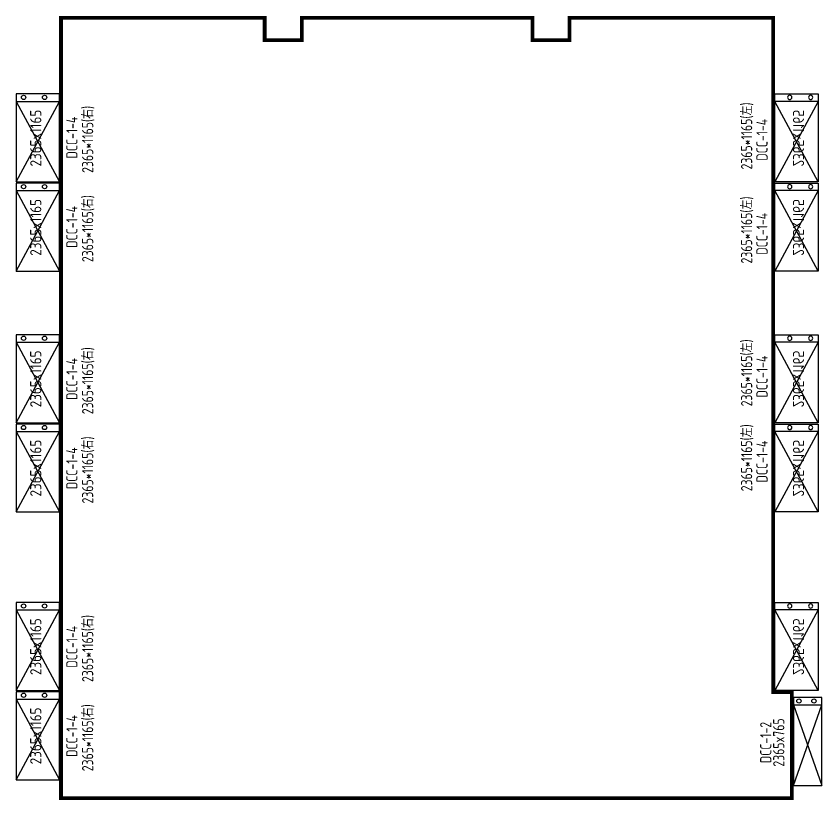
# Model space of a CAD drawing. Extents: x 14730 to 454070, y 45130 to 157087.
# Drawn here: x 108018 to 129683, y 51075 to 72150 of the extents above; entities that cross this region are included whole.
import ezdxf
from ezdxf.enums import TextEntityAlignment as Align

# ---------------------------------------------------------------- set-up
doc = ezdxf.new("R2010")
doc.units = 0
doc.header["$LTSCALE"] = 50
doc.header["$MEASUREMENT"] = 0
doc.layers.add('DCC-Size', color=4, linetype='Continuous')
doc.layers.add('X-HL-CR-F1-EQP-02-01$0$0-DCC', color=30, linetype='Continuous')
doc.styles.get("Standard").update_dxf_attribs({"font": 'gbenor.shx', "bigfont": 'gbcbig.shx'})
doc.styles.add('X-HL-CR-F1-EQP-02-01$0$EDRI-COM', font='tssdeng.shx', dxfattribs={"width": 0.8, "bigfont": 'hztxt.shx'})
doc.styles.add('X-HLP2-CR-F2-LAY-KEQP-02-002$0$X-HL-CR-F1-EQP-02-01$0$EDRI-COM', font='tssdeng.shx', dxfattribs={"width": 0.8, "bigfont": 'hztxt.shx'})

# ---------------------------------------------------------------- blocks, each defined once
blk = doc.blocks.new('DCC-2408')
at = {"layer": 'X-HL-CR-F1-EQP-02-01$0$0-DCC', "transparency": 33554687}
for p, q in [((-382, 1083), (383, -1084)), ((-382, -1082), (383, 1083)), ((-382, 1083), (383, 1083))]:
    blk.add_line(p, q, dxfattribs=at)
blk.add_lwpolyline([(383, -1082), (383, 1283), (-382, 1283), (-382, -1082)], close=True, dxfattribs=at)
for centre in [(-235, 1188), (169, 1188)]:
    blk.add_circle(centre, 57, dxfattribs=at)
blk = doc.blocks.new('2365_1165')
at = {"layer": 'X-HL-CR-F1-EQP-02-01$0$0-DCC', "transparency": 33554687}
for p, q in [((1082, 582), (-1082, -582)), ((-1082, 582), (1082, -582)), ((1082, 582), (1082, -582))]:
    blk.add_line(p, q, dxfattribs=at)
blk.add_lwpolyline([(1282, 582), (-1082, 582), (-1082, -582), (1282, -582)], close=True, dxfattribs=at)
for centre in [(1188, 382), (1188, -182)]:
    blk.add_circle(centre, 57, dxfattribs=at)
blk.add_text('2365x1165', height=300, dxfattribs=at).set_placement((-668, -95))

msp = doc.modelspace()

# ---------------------------------------------------------------- linework, layer by layer
at = {"transparency": 33554687, "const_width": 100}
msp.add_lwpolyline([(109225, 51125), (128875, 51125), (128875, 53975), (128375, 53975), (128375, 72100), (122900, 72100), (122900, 71500), (121900, 71500), (121900, 72100), (115700, 72100), (115700, 71500), (114700, 71500), (114700, 72100), (109225, 72100)], close=True, dxfattribs=at)

# ---------------------------------------------------------------- block references
at = {"transparency": 33554687, "rotation": 90}
for p in [(108600, 68775), (108600, 66375), (108600, 62300), (108600, 59900), (108600, 55100), (108600, 52700)]:
    msp.add_blockref('2365_1165', p, dxfattribs=at)
at = {"transparency": 33554687, "xscale": -1, "rotation": 270}
for p in [(129000, 68775), (129000, 66375), (129000, 62300), (129000, 59900), (129000, 55100)]:
    msp.add_blockref('2365_1165', p, dxfattribs=at)
at = {"transparency": 33554687}
msp.add_blockref('DCC-2408', (129300, 52545), dxfattribs=at)

# ---------------------------------------------------------------- texts
at = {"layer": 'DCC-Size', "transparency": 33554687, "width": 0.8}
for s, style, p in [('2365*1165(左)', 'X-HLP2-CR-F2-LAY-KEQP-02-002$0$X-HL-CR-F1-EQP-02-01$0$EDRI-COM', (127809, 68927)), ('2365*1165(右)', 'X-HLP2-CR-F2-LAY-KEQP-02-002$0$X-HL-CR-F1-EQP-02-01$0$EDRI-COM', (110091, 68836)), ('DCC-1-4', 'X-HL-CR-F1-EQP-02-01$0$EDRI-COM', (109666, 68883)), ('DCC-1-4', 'X-HL-CR-F1-EQP-02-01$0$EDRI-COM', (128222, 68825)), ('2365*1165(右)', 'X-HLP2-CR-F2-LAY-KEQP-02-002$0$X-HL-CR-F1-EQP-02-01$0$EDRI-COM', (110091, 66436)), ('2365*1165(左)', 'X-HLP2-CR-F2-LAY-KEQP-02-002$0$X-HL-CR-F1-EQP-02-01$0$EDRI-COM', (127809, 66399)), ('DCC-1-4', 'X-HL-CR-F1-EQP-02-01$0$EDRI-COM', (109666, 66483)), ('DCC-1-4', 'X-HL-CR-F1-EQP-02-01$0$EDRI-COM', (128222, 66297)), ('2365*1165(左)', 'X-HLP2-CR-F2-LAY-KEQP-02-002$0$X-HL-CR-F1-EQP-02-01$0$EDRI-COM', (127809, 62558)), ('2365*1165(右)', 'X-HLP2-CR-F2-LAY-KEQP-02-002$0$X-HL-CR-F1-EQP-02-01$0$EDRI-COM', (110091, 62346)), ('DCC-1-4', 'X-HL-CR-F1-EQP-02-01$0$EDRI-COM', (109666, 62393)), ('DCC-1-4', 'X-HL-CR-F1-EQP-02-01$0$EDRI-COM', (128222, 62457)), ('2365*1165(左)', 'X-HLP2-CR-F2-LAY-KEQP-02-002$0$X-HL-CR-F1-EQP-02-01$0$EDRI-COM', (127809, 60274)), ('2365*1165(右)', 'X-HLP2-CR-F2-LAY-KEQP-02-002$0$X-HL-CR-F1-EQP-02-01$0$EDRI-COM', (110091, 59946)), ('DCC-1-4', 'X-HL-CR-F1-EQP-02-01$0$EDRI-COM', (128222, 60172)), ('DCC-1-4', 'X-HL-CR-F1-EQP-02-01$0$EDRI-COM', (109666, 59993)), ('2365*1165(右)', 'X-HLP2-CR-F2-LAY-KEQP-02-002$0$X-HL-CR-F1-EQP-02-01$0$EDRI-COM', (110091, 55146)), ('DCC-1-4', 'X-HL-CR-F1-EQP-02-01$0$EDRI-COM', (109666, 55193)), ('2365*1165(右)', 'X-HLP2-CR-F2-LAY-KEQP-02-002$0$X-HL-CR-F1-EQP-02-01$0$EDRI-COM', (110091, 52746)), ('DCC-1-4', 'X-HL-CR-F1-EQP-02-01$0$EDRI-COM', (109666, 52793)), ('DCC-1-2', 'X-HL-CR-F1-EQP-02-01$0$EDRI-COM', (128322, 52618)), ('2365x765', 'X-HL-CR-F1-EQP-02-01$0$EDRI-COM', (128672, 52618))]:
    msp.add_text(s, height=300, rotation=90, dxfattribs=dict(at, style=style)).set_placement(p, align=Align.CENTER)

doc.saveas('drawing.dxf')
